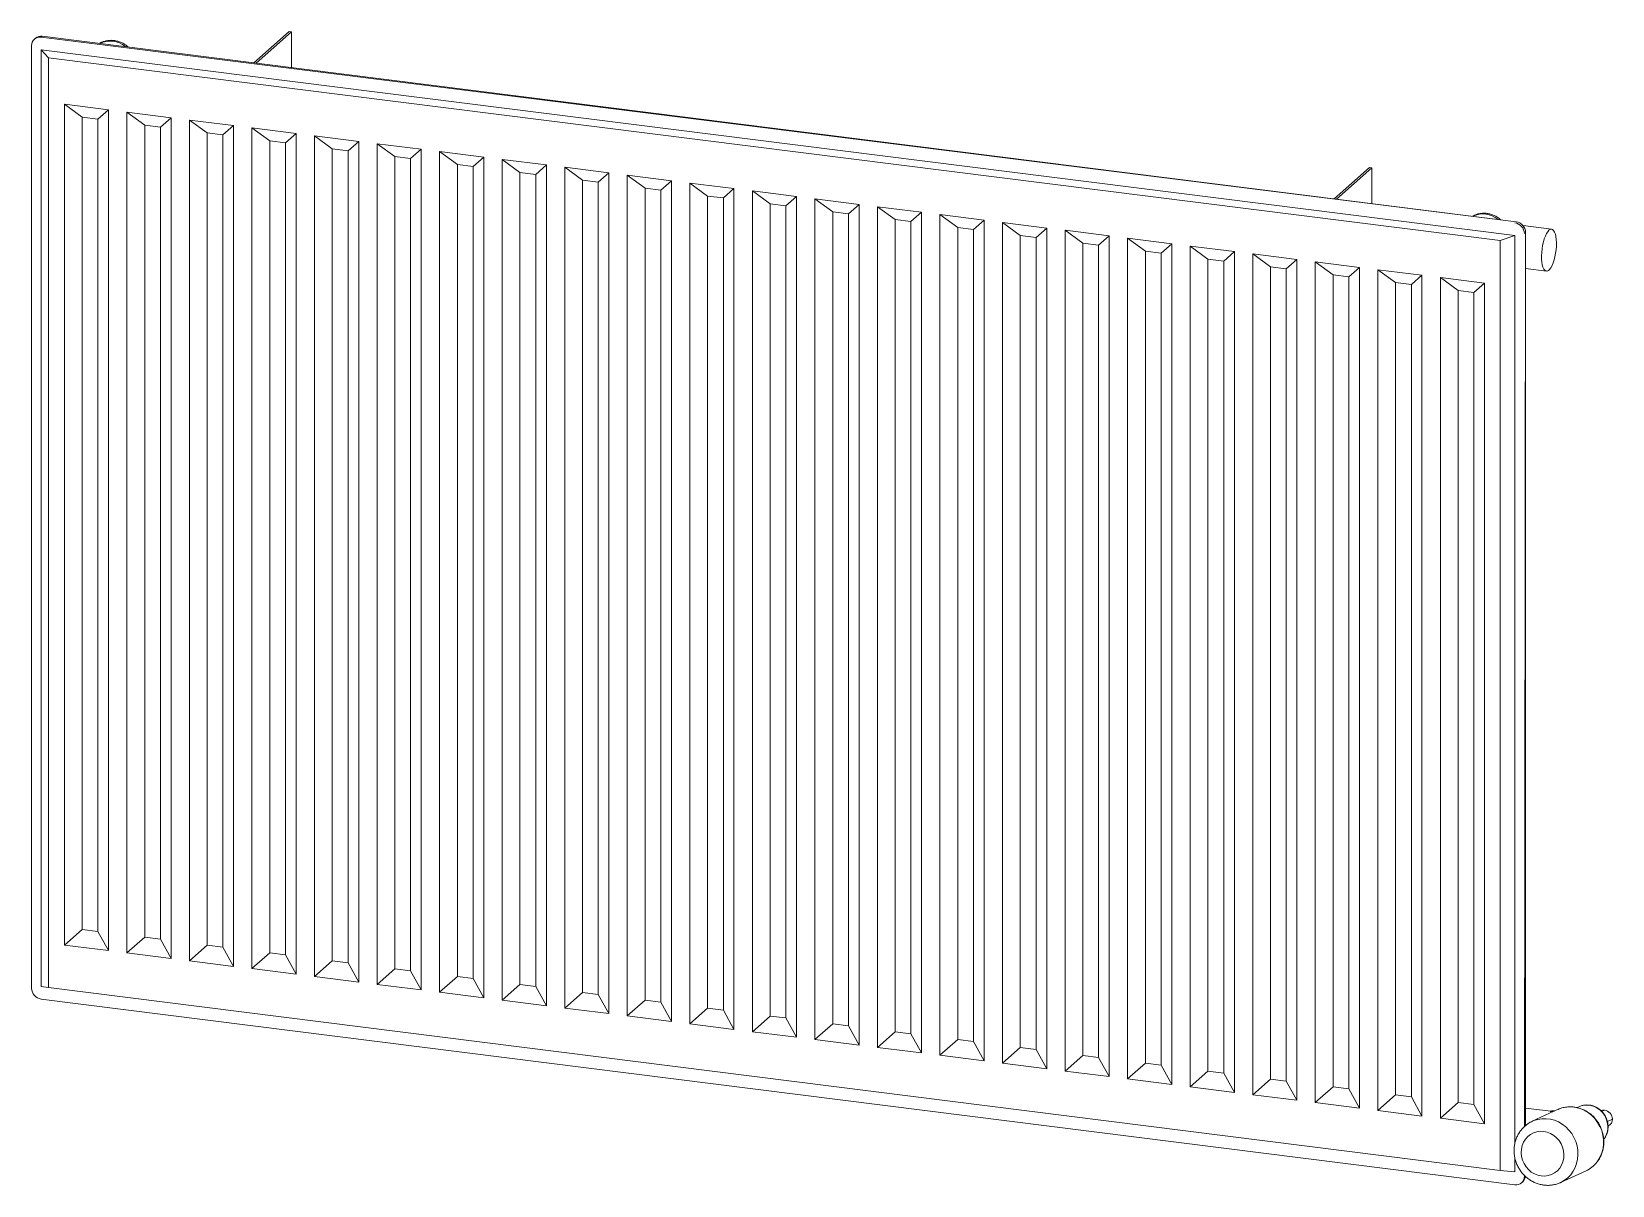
# Paper-space layout '_Dimétrique' of a CAD drawing. Header units: millimetres. Extents: x -443 to 494, y -341 to 343.
import ezdxf

# ---------------------------------------------------------------- set-up
doc = ezdxf.new("R2010")
doc.units = ezdxf.units.MM

psp = doc.layouts.new('_Dimétrique')

# ---------------------------------------------------------------- linework, layer by layer
at = {"color": 7, "linetype": 'Continuous', "lineweight": 15}
for p, q in [((-440.45, 339.39), (-441.16, 338.77)), ((-437.19, 339.92), (-436.48, 340.55)), ((-437.19, 339.92), (437.19, 230.48)), ((-436.48, 340.55), (437.19, 230.48)), ((-290.09, 343.23), (-311.05, 324.74)), ((-288.68, 343.05), (-309.64, 324.57)), ((-290.09, 343.23), (-288.68, 343.05)), ((-288.68, 343.05), (-288.68, 321.93)), ((-442.8, -224.11), (-442.8, 334.97)), ((-437.19, 332.38), (-432.77, 327.71)), ((-437.19, 332.38), (436.48, 222.31)), ((-437.19, -222.93), (-437.19, 332.38)), ((-432.77, 327.71), (427.82, 219.28)), ((-432.77, -223.65), (-432.77, 327.71)), ((-397.22, 296.83), (-423.41, 300.13)), ((-423.41, 300.13), (-423.41, -198.43)), ((-423.41, 300.13), (-412.87, 292.45)), ((-403.52, 291.28), (-412.87, 292.45)), ((-412.87, 292.45), (-412.87, -189.13)), ((-403.52, 291.28), (-397.22, 296.83)), ((-403.52, -190.31), (-403.52, 291.28)), ((-397.22, -201.73), (-397.22, 296.83)), ((-360.14, 292.16), (-386.33, 295.46)), ((-386.33, 295.46), (-386.33, -203.1)), ((-386.33, 295.46), (-375.79, 287.78)), ((-366.44, 286.6), (-360.14, 292.16)), ((-360.14, -206.4), (-360.14, 292.16)), ((-323.07, 287.49), (-349.26, 290.79)), ((-349.26, 290.79), (-349.26, -207.77)), ((-349.26, 290.79), (-338.72, 283.11)), ((-366.44, 286.6), (-375.79, 287.78)), ((-375.79, 287.78), (-375.79, -193.8)), ((-366.44, -194.98), (-366.44, 286.6)), ((-329.36, 281.93), (-338.72, 283.11)), ((-338.72, 283.11), (-338.72, -198.48)), ((-329.36, 281.93), (-323.07, 287.49)), ((-329.36, -199.65), (-329.36, 281.93)), ((-323.07, -211.07), (-323.07, 287.49)), ((-285.99, 282.82), (-312.18, 286.12)), ((-312.18, 286.12), (-312.18, -212.44)), ((-312.18, 286.12), (-301.64, 278.44)), ((-292.29, 277.26), (-285.99, 282.82)), ((-285.99, -215.74), (-285.99, 282.82)), ((-248.91, 278.14), (-275.11, 281.44)), ((-275.11, 281.44), (-275.11, -217.11)), ((-275.11, 281.44), (-264.57, 273.77)), ((-292.29, 277.26), (-301.64, 278.44)), ((-301.64, 278.44), (-301.64, -203.15)), ((-292.29, -204.32), (-292.29, 277.26)), ((-255.21, 272.59), (-264.57, 273.77)), ((-264.57, 273.77), (-264.57, -207.82)), ((-255.21, 272.59), (-248.91, 278.14)), ((-255.21, -209), (-255.21, 272.59)), ((-248.91, -220.41), (-248.91, 278.14)), ((-211.84, 273.47), (-238.03, 276.77)), ((-238.03, 276.77), (-238.03, -221.78)), ((-238.03, 276.77), (-227.49, 269.1)), ((-218.14, 267.92), (-211.84, 273.47)), ((-211.84, -225.08), (-211.84, 273.47)), ((-174.76, 268.8), (-200.95, 272.1)), ((-200.95, 272.1), (-200.95, -226.46)), ((-200.95, 272.1), (-190.41, 264.43)), ((-218.14, 267.92), (-227.49, 269.1)), ((-227.49, 269.1), (-227.49, -212.49)), ((-218.14, -213.67), (-218.14, 267.92)), ((-181.06, 263.25), (-190.41, 264.43)), ((-190.41, 264.43), (-190.41, -217.16)), ((-181.06, 263.25), (-174.76, 268.8)), ((-181.06, -218.34), (-181.06, 263.25)), ((-174.76, -229.76), (-174.76, 268.8)), ((-137.68, 264.13), (-163.88, 267.43)), ((-163.88, 267.43), (-163.88, -231.13)), ((-163.88, 267.43), (-153.34, 259.76)), ((-143.98, 258.58), (-137.68, 264.13)), ((-137.68, -234.43), (-137.68, 264.13)), ((-100.61, 259.46), (-126.8, 262.76)), ((-126.8, 262.76), (-126.8, -235.8)), ((-126.8, 262.76), (-116.26, 255.08)), ((350.2, 262.56), (329.25, 244.08)), ((351.61, 262.38), (330.65, 243.9)), ((350.2, 262.56), (351.61, 262.38)), ((351.61, 262.38), (351.61, 241.26)), ((-143.98, 258.58), (-153.34, 259.76)), ((-153.34, 259.76), (-153.34, -221.83)), ((-143.98, -223.01), (-143.98, 258.58)), ((-106.91, 253.91), (-116.26, 255.08)), ((-116.26, 255.08), (-116.26, -226.5)), ((-106.91, 253.91), (-100.61, 259.46)), ((-106.91, -227.68), (-106.91, 253.91)), ((-100.61, -239.1), (-100.61, 259.46)), ((-63.53, 254.79), (-89.72, 258.09)), ((-89.72, 258.09), (-89.72, -240.47)), ((-89.72, 258.09), (-79.18, 250.41)), ((-69.83, 249.23), (-63.53, 254.79)), ((-63.53, -243.77), (-63.53, 254.79)), ((-26.46, 250.12), (-52.65, 253.42)), ((-52.65, 253.42), (-52.65, -245.14)), ((-52.65, 253.42), (-42.11, 245.74)), ((-69.83, 249.23), (-79.18, 250.41)), ((-79.18, 250.41), (-79.18, -231.17)), ((-69.83, -232.35), (-69.83, 249.23)), ((-32.75, 244.56), (-42.11, 245.74)), ((-42.11, 245.74), (-42.11, -235.84)), ((-32.75, 244.56), (-26.46, 250.12)), ((-32.75, -237.02), (-32.75, 244.56)), ((-26.46, -248.44), (-26.46, 250.12)), ((10.62, 245.45), (-15.57, 248.75)), ((-15.57, 248.75), (-15.57, -249.81)), ((-15.57, 248.75), (-5.03, 241.07)), ((4.32, 239.89), (10.62, 245.45)), ((10.62, -253.11), (10.62, 245.45)), ((47.7, 240.77), (21.51, 244.07)), ((21.51, 244.07), (21.51, -254.48)), ((21.51, 244.07), (32.05, 236.4)), ((4.32, 239.89), (-5.03, 241.07)), ((-5.03, 241.07), (-5.03, -240.52)), ((4.32, -241.69), (4.32, 239.89)), ((41.4, 235.22), (32.05, 236.4)), ((32.05, 236.4), (32.05, -245.19)), ((41.4, 235.22), (47.7, 240.77)), ((41.4, -246.37), (41.4, 235.22)), ((47.7, -257.78), (47.7, 240.77)), ((84.77, 236.1), (58.58, 239.4)), ((58.58, 239.4), (58.58, -259.15)), ((58.58, 239.4), (69.12, 231.73)), ((78.48, 230.55), (84.77, 236.1)), ((84.77, -262.45), (84.77, 236.1)), ((121.85, 231.43), (95.66, 234.73)), ((95.66, 234.73), (95.66, -263.82)), ((95.66, 234.73), (106.2, 227.06)), ((78.48, 230.55), (69.12, 231.73)), ((69.12, 231.73), (69.12, -249.86)), ((78.48, -251.04), (78.48, 230.55)), ((115.55, 225.88), (106.2, 227.06)), ((106.2, 227.06), (106.2, -254.53)), ((115.55, 225.88), (121.85, 231.43)), ((115.55, -255.71), (115.55, 225.88)), ((121.85, -267.12), (121.85, 231.43)), ((158.93, 226.76), (132.74, 230.06)), ((132.74, 230.06), (132.74, -268.5)), ((132.74, 230.06), (143.28, 222.39)), ((152.63, 221.21), (158.93, 226.76)), ((158.93, -271.8), (158.93, 226.76)), ((196, 222.09), (169.81, 225.39)), ((169.81, 225.39), (169.81, -273.17)), ((169.81, 225.39), (180.35, 217.71)), ((458.24, 226.02), (441.3, 228.16)), ((152.63, 221.21), (143.28, 222.39)), ((143.28, 222.39), (143.28, -259.2)), ((152.63, -260.38), (152.63, 221.21)), ((189.71, 216.54), (180.35, 217.71)), ((180.35, 217.71), (180.35, -263.87)), ((189.71, 216.54), (196, 222.09)), ((189.71, -265.05), (189.71, 216.54)), ((196, -276.47), (196, 222.09)), ((233.08, 217.42), (206.89, 220.72)), ((206.89, 220.72), (206.89, -277.84)), ((206.89, 220.72), (217.43, 213.04)), ((226.78, 211.87), (233.08, 217.42)), ((233.08, -281.14), (233.08, 217.42)), ((270.16, 212.75), (243.96, 216.05)), ((243.96, 216.05), (243.96, -282.51)), ((243.96, 216.05), (254.5, 208.37)), ((427.82, 219.28), (436.48, 222.31)), ((427.82, -332.07), (427.82, 219.28)), ((436.48, -315.97), (436.48, 222.31)), ((442.1, -306.09), (442.8, 224.11)), ((442.8, 224.11), (442.8, -305.49)), ((226.78, 211.87), (217.43, 213.04)), ((217.43, 213.04), (217.43, -268.54)), ((226.78, -269.72), (226.78, 211.87)), ((263.86, 207.19), (254.5, 208.37)), ((254.5, 208.37), (254.5, -273.21)), ((263.86, 207.19), (270.16, 212.75)), ((263.86, -274.39), (263.86, 207.19)), ((270.16, -285.81), (270.16, 212.75)), ((307.23, 208.08), (281.04, 211.38)), ((281.04, 211.38), (281.04, -287.18)), ((281.04, 211.38), (291.58, 203.7)), ((300.93, 202.52), (307.23, 208.08)), ((307.23, -290.48), (307.23, 208.08)), ((344.31, 203.41), (318.12, 206.71)), ((318.12, 206.71), (318.12, -291.85)), ((318.12, 206.71), (328.66, 199.03)), ((300.93, 202.52), (291.58, 203.7)), ((291.58, 203.7), (291.58, -277.89)), ((300.93, -279.06), (300.93, 202.52)), ((338.01, 197.85), (328.66, 199.03)), ((328.66, 199.03), (328.66, -282.56)), ((338.01, 197.85), (344.31, 203.41)), ((338.01, -283.74), (338.01, 197.85)), ((344.31, -295.15), (344.31, 203.41)), ((381.39, 198.73), (355.19, 202.03)), ((355.19, 202.03), (355.19, -296.52)), ((355.19, 202.03), (365.73, 194.36)), ((375.09, 193.18), (381.39, 198.73)), ((381.39, -299.82), (381.39, 198.73)), ((418.46, 194.06), (392.27, 197.36)), ((392.27, 197.36), (392.27, -301.19)), ((392.27, 197.36), (402.81, 189.69)), ((442.8, 202.77), (455.11, 201.22)), ((375.09, 193.18), (365.73, 194.36)), ((365.73, 194.36), (365.73, -287.23)), ((375.09, -288.41), (375.09, 193.18)), ((412.16, 188.51), (402.81, 189.69)), ((402.81, 189.69), (402.81, -291.9)), ((412.16, 188.51), (418.46, 194.06)), ((412.16, -293.08), (412.16, 188.51)), ((418.46, -304.49), (418.46, 194.06)), ((-423.41, -198.43), (-412.87, -189.13)), ((-412.87, -189.13), (-403.52, -190.31)), ((-403.52, -190.31), (-397.22, -201.73)), ((-386.33, -203.1), (-375.79, -193.8)), ((-375.79, -193.8), (-366.44, -194.98)), ((-366.44, -194.98), (-360.14, -206.4)), ((-423.41, -198.43), (-397.22, -201.73)), ((-386.33, -203.1), (-360.14, -206.4)), ((-349.26, -207.77), (-338.72, -198.48)), ((-338.72, -198.48), (-329.36, -199.65)), ((-329.36, -199.65), (-323.07, -211.07)), ((-312.18, -212.44), (-301.64, -203.15)), ((-301.64, -203.15), (-292.29, -204.32)), ((-292.29, -204.32), (-285.99, -215.74)), ((-349.26, -207.77), (-323.07, -211.07)), ((-312.18, -212.44), (-285.99, -215.74)), ((-275.11, -217.11), (-264.57, -207.82)), ((-264.57, -207.82), (-255.21, -209)), ((-255.21, -209), (-248.91, -220.41)), ((-238.03, -221.78), (-227.49, -212.49)), ((-227.49, -212.49), (-218.14, -213.67)), ((-218.14, -213.67), (-211.84, -225.08)), ((-432.77, -223.65), (-437.19, -222.93)), ((-432.77, -223.65), (427.82, -332.07)), ((-275.11, -217.11), (-248.91, -220.41)), ((-238.03, -221.78), (-211.84, -225.08)), ((-200.95, -226.46), (-190.41, -217.16)), ((-190.41, -217.16), (-181.06, -218.34)), ((-181.06, -218.34), (-174.76, -229.76)), ((-163.88, -231.13), (-153.34, -221.83)), ((-153.34, -221.83), (-143.98, -223.01)), ((-143.98, -223.01), (-137.68, -234.43)), ((-437.19, -230.48), (436.48, -340.55)), ((-200.95, -226.46), (-174.76, -229.76)), ((-163.88, -231.13), (-137.68, -234.43)), ((-126.8, -235.8), (-116.26, -226.5)), ((-116.26, -226.5), (-106.91, -227.68)), ((-106.91, -227.68), (-100.61, -239.1)), ((-89.72, -240.47), (-79.18, -231.17)), ((-79.18, -231.17), (-69.83, -232.35)), ((-69.83, -232.35), (-63.53, -243.77)), ((-126.8, -235.8), (-100.61, -239.1)), ((-89.72, -240.47), (-63.53, -243.77)), ((-52.65, -245.14), (-42.11, -235.84)), ((-42.11, -235.84), (-32.75, -237.02)), ((-32.75, -237.02), (-26.46, -248.44)), ((-15.57, -249.81), (-5.03, -240.52)), ((-5.03, -240.52), (4.32, -241.69)), ((4.32, -241.69), (10.62, -253.11)), ((-52.65, -245.14), (-26.46, -248.44)), ((-15.57, -249.81), (10.62, -253.11)), ((21.51, -254.48), (32.05, -245.19)), ((32.05, -245.19), (41.4, -246.37)), ((41.4, -246.37), (47.7, -257.78)), ((58.58, -259.15), (69.12, -249.86)), ((69.12, -249.86), (78.48, -251.04)), ((78.48, -251.04), (84.77, -262.45)), ((21.51, -254.48), (47.7, -257.78)), ((58.58, -259.15), (84.77, -262.45)), ((95.66, -263.82), (106.2, -254.53)), ((106.2, -254.53), (115.55, -255.71)), ((115.55, -255.71), (121.85, -267.12)), ((132.74, -268.5), (143.28, -259.2)), ((143.28, -259.2), (152.63, -260.38)), ((152.63, -260.38), (158.93, -271.8)), ((95.66, -263.82), (121.85, -267.12)), ((132.74, -268.5), (158.93, -271.8)), ((169.81, -273.17), (180.35, -263.87)), ((180.35, -263.87), (189.71, -265.05)), ((189.71, -265.05), (196, -276.47)), ((206.89, -277.84), (217.43, -268.54)), ((217.43, -268.54), (226.78, -269.72)), ((226.78, -269.72), (233.08, -281.14)), ((169.81, -273.17), (196, -276.47)), ((206.89, -277.84), (233.08, -281.14)), ((243.96, -282.51), (254.5, -273.21)), ((254.5, -273.21), (263.86, -274.39)), ((263.86, -274.39), (270.16, -285.81)), ((281.04, -287.18), (291.58, -277.89)), ((291.58, -277.89), (300.93, -279.06)), ((300.93, -279.06), (307.23, -290.48)), ((243.96, -282.51), (270.16, -285.81)), ((281.04, -287.18), (307.23, -290.48)), ((318.12, -291.85), (328.66, -282.56)), ((328.66, -282.56), (338.01, -283.74)), ((338.01, -283.74), (344.31, -295.15)), ((355.19, -296.52), (365.73, -287.23)), ((365.73, -287.23), (375.09, -288.41)), ((375.09, -288.41), (381.39, -299.82)), ((318.12, -291.85), (344.31, -295.15)), ((355.19, -296.52), (381.39, -299.82)), ((392.27, -301.19), (402.81, -291.9)), ((402.81, -291.9), (412.16, -293.08)), ((412.16, -293.08), (418.46, -304.49)), ((457.81, -296.99), (442.8, -295.1)), ((462.21, -295.85), (446.78, -302.94)), ((458.24, -296.8), (457.37, -297.2)), ((458.47, -296.83), (458.24, -296.8)), ((459.17, -296.71), (458.94, -296.68)), ((470.22, -294.43), (469.9, -294.41)), ((470.21, -294.39), (470.09, -294.42)), ((474.66, -294.28), (473.39, -294.86)), ((392.27, -301.19), (418.46, -304.49)), ((491.7, -305.7), (491.91, -305.61)), ((436.48, -333.01), (436.48, -324.76)), ((436.48, -333.01), (427.82, -332.07)), ((442.1, -335.6), (442.1, -335.06)), ((463.48, -339.29), (478.67, -332.31)), ((440.45, -339.39), (441.16, -338.77)), ((463.48, -339.29), (463.24, -339.39))]:
    psp.add_line(p, q, dxfattribs=at)
at = {"color": 8, "linetype": 'Continuous', "lineweight": 15}
for p, q in [((458.86, -297.39), (457.37, -297.2)), ((488.01, -297.12), (489.58, -296.4)), ((494.26, -301.76), (491.3, -303.12)), ((442.1, -335.6), (442.38, -335.35))]:
    psp.add_line(p, q, dxfattribs=at)
at = {"color": 7, "linetype": 'Continuous', "lineweight": 15, "flags": 128}
for points in [[(456.67, 225.41), (455.93, 224.58), (455.2, 223.43), (454.52, 222.01), (453.9, 220.34), (453.36, 218.48), (452.91, 216.48), (452.57, 214.4), (452.35, 212.29), (452.26, 210.23), (452.29, 208.26), (452.45, 206.44), (452.73, 204.84), (453.12, 203.48), (453.62, 202.42), (454.2, 201.67), (454.85, 201.28), (455.56, 201.23), (456.3, 201.55), (457.05, 202.21), (457.79, 203.2), (458.49, 204.49), (459.15, 206.04), (459.73, 207.81), (460.23, 209.75), (460.62, 211.8), (460.9, 213.9), (461.06, 215.99), (461.09, 218.02), (460.99, 219.91), (460.77, 221.63), (460.44, 223.12), (459.99, 224.33), (459.45, 225.24), (458.83, 225.81), (458.15, 226.03), (457.42, 225.9), (456.67, 225.41)], [(458.24, -296.8), (458.91, -296.67), (458.94, -296.68)], [(452.11, -335.39), (454.2, -335.47), (456.25, -335.19), (458.21, -334.55), (460.03, -333.57), (461.64, -332.29), (463.02, -330.73), (464.12, -328.93), (464.92, -326.95), (465.38, -324.84), (465.51, -322.65), (465.28, -320.45), (464.72, -318.3), (463.84, -316.25), (462.66, -314.37), (461.2, -312.69), (459.53, -311.28), (457.67, -310.16), (455.67, -309.37), (453.61, -308.93), (451.52, -308.85), (449.46, -309.13), (447.51, -309.76), (445.69, -310.74), (444.07, -312.03), (442.7, -313.59), (441.59, -315.39), (440.8, -317.37), (440.34, -319.48), (440.21, -321.66), (440.43, -323.86), (440.99, -326.01), (441.88, -328.06), (443.06, -329.95), (444.51, -331.62), (446.19, -333.04), (448.05, -334.15), (450.04, -334.94), (452.11, -335.39)]]:
    psp.add_lwpolyline(points, dxfattribs=at)
at = {"color": 8, "linetype": 'Continuous', "lineweight": 15, "flags": 128}
for points in [[(458.47, -296.83), (459.15, -296.7), (459.19, -296.71)], [(485.04, -327.26), (485.72, -326.35), (487.03, -324.12), (488.03, -321.7), (488.7, -319.14), (489.03, -316.49), (489, -313.79), (488.63, -311.11), (487.91, -308.47), (486.87, -305.95), (485.52, -303.57), (483.88, -301.39), (481.99, -299.46), (479.88, -297.79), (477.59, -296.43), (475.16, -295.41), (472.65, -294.73), (470.09, -294.42)], [(489.14, -313.76), (489.47, -313.31), (490.47, -311.57), (491.16, -309.65), (491.53, -307.63), (491.56, -305.54), (491.26, -303.46), (490.63, -301.43), (489.69, -299.53), (488.46, -297.81), (487, -296.31), (485.32, -295.08), (483.49, -294.15), (481.56, -293.55), (479.57, -293.3), (477.6, -293.41), (475.69, -293.86), (474.66, -294.28)], [(446.85, -302.91), (447.68, -302.56), (450.04, -301.83), (452.49, -301.44), (454.98, -301.4), (457.48, -301.72), (459.94, -302.38), (462.31, -303.37), (464.55, -304.68), (466.63, -306.29), (468.5, -308.16), (470.13, -310.26), (471.49, -312.55), (472.56, -315), (473.32, -317.56), (473.76, -320.18), (473.86, -322.81), (473.63, -325.42), (473.07, -327.95), (472.19, -330.36), (471, -332.6), (469.53, -334.64), (467.81, -336.43), (465.85, -337.96), (463.71, -339.18), (463.48, -339.29)]]:
    psp.add_lwpolyline(points, dxfattribs=at)
at = {"color": 7, "linetype": 'Continuous', "lineweight": 15}
for centre, radius, start, end in [((-437.92, 335.1), 4.88, 81.39863, 181.42061), ((-437.19, 335.6), 5, 81.84159, 130.66121), ((435.55, 223.37), 6.55, 1.05871, 81.76054), ((436.25, 223.99), 6.55, 1.05871, 81.76054), ((-436.25, -223.99), 6.55, 181.05871, 261.76054), ((481.78, -301.54), 1.99, 24.93964, 74.24444), ((489.01, -300.63), 4.26, 82.29291, 114.31879), ((488.77, -301.83), 5.49, 0.70431, 81.48897), ((490.13, -301.88), 4.13, 295.51362, 1.61866), ((471.42, -316.59), 17.3, 294.7753, 321.93897), ((437.22, -335.72), 4.88, 261.39863, 1.42061), ((437.86, -335.1), 4.94, 312.00262, 353.68574)]:
    psp.add_arc(centre, radius, start, end, dxfattribs=at)
at = {"color": 8, "linetype": 'Continuous', "lineweight": 15}
for centre, radius, start, end in [((-396.38, 323.47), 14.16, 50.2016, 115.43688), ((417.42, 220.8), 14.28, 50.50872, 115.12976)]:
    psp.add_arc(centre, radius, start, end, dxfattribs=at)
at = {"color": 7, "linetype": 'Continuous', "lineweight": 15}
for points, knots in [([(-385.65, 334.14), (-385.75, 334.24), (-386.38, 334.86), (-387.73, 335.77), (-389.68, 336.83), (-391.76, 337.57), (-393.92, 338), (-396.09, 338.1), (-398.24, 337.88), (-400.3, 337.32), (-401.73, 336.77), (-402.41, 336.32), (-402.5, 336.27)], [0, 0, 0, 0, 0.023272, 0.143978, 0.264955, 0.385966, 0.506727, 0.626933, 0.746308, 0.86466, 0.981911, 1, 1, 1, 1]), ([(428.14, 231.62), (427.77, 231.94), (426.85, 232.76), (425.16, 233.78), (423.15, 234.69), (421.02, 235.28), (418.85, 235.56), (416.68, 235.51), (414.57, 235.12), (412.77, 234.54), (411.74, 233.96), (411.34, 233.73)], [0, 0, 0, 0, 0.08031, 0.201425, 0.322705, 0.443888, 0.564673, 0.684763, 0.803914, 0.921987, 1, 1, 1, 1]), ([(460.12, -296.81), (460.05, -296.81), (459.72, -296.78), (459.42, -296.74), (459.19, -296.7)], [0, 0, 0, 0, 0.193102, 1, 1, 1, 1]), ([(470.09, -294.42), (469.98, -294.42), (469.02, -294.45), (467.04, -294.41), (464.47, -294.93), (462.92, -295.58), (462.22, -295.88)], [0, 0, 0, 0, 0.038121, 0.347093, 0.704034, 1, 1, 1, 1]), ([(485.12, -327.16), (485.27, -327), (485.92, -326.23), (486.85, -324.66), (487.89, -322.49), (488.62, -320.16), (489.08, -317.75), (489.24, -315.27), (489.09, -312.78), (488.65, -310.31), (487.92, -307.9), (486.91, -305.58), (485.64, -303.4), (484.12, -301.39), (482.39, -299.58), (480.46, -298), (478.36, -296.68), (476.14, -295.64), (473.83, -294.89), (471.84, -294.51), (470.63, -294.42), (470.21, -294.39)], [0, 0, 0, 0, 0.01549, 0.071315, 0.12721, 0.183184, 0.239236, 0.295361, 0.35155, 0.407793, 0.464078, 0.520395, 0.576734, 0.633083, 0.689428, 0.745758, 0.802058, 0.858313, 0.914506, 0.970625, 1, 1, 1, 1]), ([(489.1, -313.8), (489.3, -313.56), (489.91, -312.84), (490.65, -311.42), (491.32, -309.62), (491.68, -307.71), (491.75, -305.75), (491.52, -303.78), (491, -301.85), (490.19, -300.02), (489.12, -298.33), (487.81, -296.82), (486.3, -295.54), (484.62, -294.51), (482.82, -293.77), (480.95, -293.34), (479.04, -293.22), (477.17, -293.43), (475.68, -293.8), (474.88, -294.2), (474.64, -294.33)], [0, 0, 0, 0, 0.029214, 0.087753, 0.146432, 0.20527, 0.264261, 0.32339, 0.382631, 0.441958, 0.501345, 0.560755, 0.620157, 0.679511, 0.738776, 0.797909, 0.856877, 0.915664, 0.974281, 1, 1, 1, 1]), ([(446.87, -302.94), (446.45, -303.13), (445.29, -303.64), (443.58, -304.78), (441.74, -306.31), (440.13, -308.09), (438.75, -310.07), (437.62, -312.22), (436.77, -314.51), (436.21, -316.91), (435.95, -319.38), (435.99, -321.87), (436.33, -324.36), (436.97, -326.81), (437.9, -329.16), (439.11, -331.39), (440.58, -333.46), (442.28, -335.34), (444.19, -336.98), (446.28, -338.37), (448.52, -339.49), (450.81, -340.28), (452.51, -340.65), (453.42, -340.77), (453.57, -340.79)], [0, 0, 0, 0, 0.027761, 0.0753122, 0.1228298, 0.1703699, 0.2179843, 0.2657155, 0.3135935, 0.3616349, 0.4098429, 0.4582102, 0.5067218, 0.5553575, 0.6040949, 0.6529096, 0.7017711, 0.7506468, 0.7995048, 0.8483096, 0.8970239, 0.9456111, 0.9911186, 1, 1, 1, 1]), ([(453.57, -340.79), (454.09, -340.85), (455.41, -340.98), (457.55, -340.92), (459.93, -340.53), (461.83, -340.01), (462.88, -339.52), (463.21, -339.36)], [0, 0, 0, 0, 0.157632, 0.402186, 0.646175, 0.889342, 1, 1, 1, 1])]:
    psp.add_open_spline(points, degree=3, knots=knots, dxfattribs=at)
at = {"color": 8, "linetype": 'Continuous', "lineweight": 15}
psp.add_open_spline([(459.78, -296.97), (459.68, -296.96), (459.23, -296.93), (458.81, -296.87), (458.47, -296.83)], degree=3, knots=[0, 0, 0, 0, 0.213128, 1, 1, 1, 1], dxfattribs=at)

doc.saveas('drawing.dxf')
